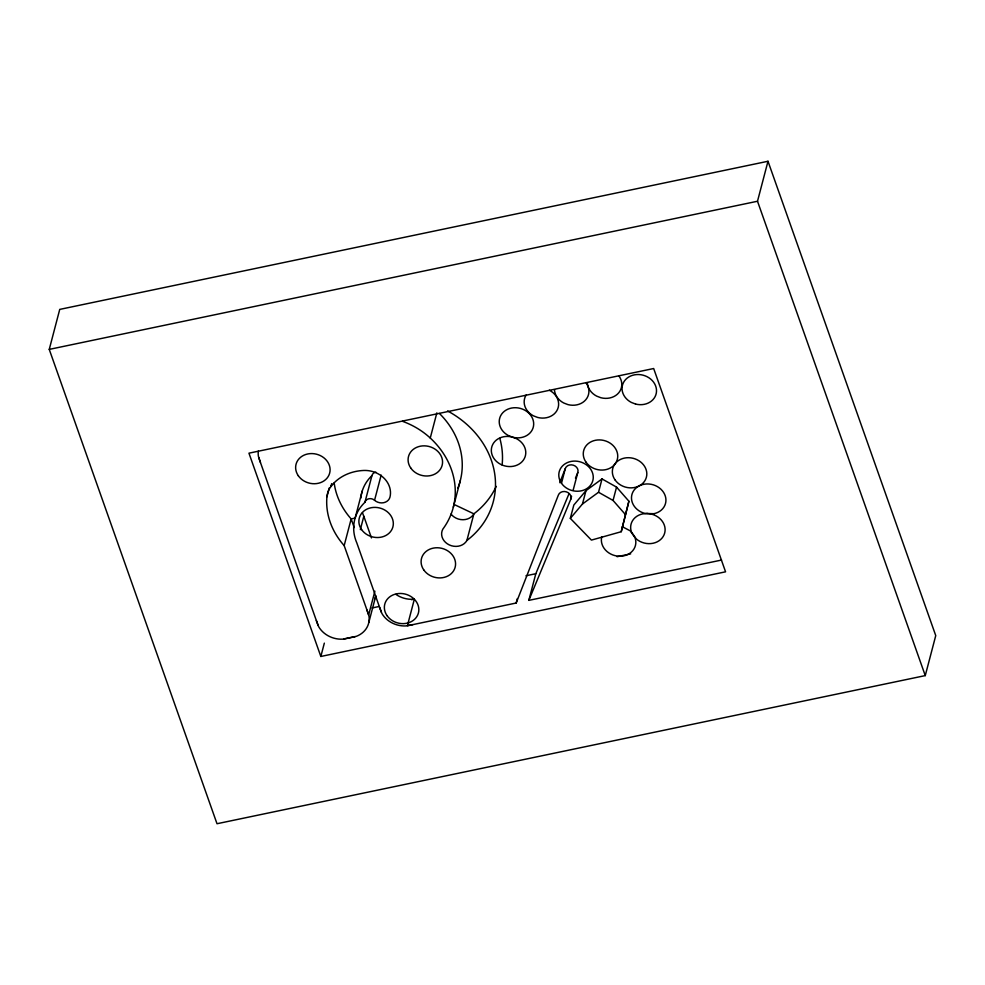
<?xml version="1.0" encoding="UTF-8"?>
<svg xmlns="http://www.w3.org/2000/svg" width="985" height="985" viewBox="0 0 985 985"><rect width="100%" height="100%" fill="white"/><g stroke="black" fill="none" stroke-linecap="round" stroke-linejoin="round"><path stroke-width="1.48" d="M621.24 531.715L628.91 501.217L616.548 487.107L602.02 478.932L585.964 490.678L573.824 505.046L570.327 518.369L591.419 540.1L621.24 531.715L628.91 501.217M49.25 349.392L59.74 309.401L767.992 161.269L935.75 635.608L925.26 675.599L217.008 823.731L49.25 349.392L757.502 201.248L767.992 161.269M374.891 591.172L368.673 614.862L344.171 545.591A77.113 66.093 14.7 0 1 326.921 496.797L329.249 487.92M331.662 483.61L330.886 486.578A26.829 23 14.7 0 0 326.921 496.797M344.171 545.591L351.165 518.935A77.113 66.093 14.7 0 1 334.174 482.945M355.24 517.691L362.234 491.035M320.839 656.466L248.946 453.174L653.671 368.525L725.563 571.817L320.839 656.466L324.336 643.131M381.318 612.214L356.829 542.944A47.009 40.299 14.7 0 1 364.942 502.288L371.936 475.632A5.836 4.999 14.7 0 1 375.851 472.123M360.325 529.622L363.822 516.288A47.009 40.299 14.7 0 1 362.48 512.729M331.526 485.765L330.886 486.578A45.778 39.24 14.7 0 1 363.76 470.461A23.997 20.574 14.7 0 1 389.986 497.056A9.37 8.028 14.7 0 1 383.694 502.695A9.37 8.028 14.7 0 1 374.559 500.281L381.158 475.102M368.833 622.397L375.827 595.728M496.206 486.405A92.43 79.231 14.7 0 1 473.883 513.825L466.89 540.482A13.384 11.463 14.7 0 1 449.271 544.914A13.384 11.463 14.7 0 1 442.856 529.117A84.378 72.324 14.7 0 0 430.26 438.029L436.86 412.863M395.871 594.349A23.788 20.389 14.7 0 0 412.961 599.274L414.377 599.102L407.384 625.77L516.177 603.017L558.335 495.16A6.55 5.614 14.7 0 1 566.412 491.86A6.55 5.614 14.7 0 1 570.795 499.198L528.822 600.37L721.525 560.059M453.334 507.164L460.327 480.508M516.177 603.017L517.347 598.572M528.822 600.37L535.815 573.713L569.047 493.62M561.487 483.29A17.385 14.91 14.7 0 1 575.265 461.091A17.385 14.91 14.7 0 1 591.32 484.115A17.385 14.91 14.7 0 1 561.487 483.29L565.328 468.491A6.55 5.614 14.7 0 1 573.405 465.203A6.55 5.614 14.7 0 1 577.789 472.541L573.122 490.308M570.795 499.198L571.571 496.231M570.327 518.369L582.467 504L585.964 490.678M582.467 504L598.523 492.266L602.02 478.932M625.413 514.552L613.052 500.442L616.548 487.107M559.775 482.687L565.328 468.491M575.462 478.156L577.789 472.541M412.875 624.613L405.968 625.931A23.788 20.389 14.7 0 1 381.885 613.421L379.594 607.326M355.388 518.048L351.165 518.935L354.231 527.591M372.022 607.967L379.09 606.489M411.558 599.693L414.377 599.102M525.978 575.769L535.815 573.713M617.115 556.697L630.671 553.865M344.147 638.994L355.117 636.704M622.323 526.716L630.24 530.841L635.042 537.724A17.385 14.91 14.7 0 1 619.356 556.229A17.385 14.91 14.7 0 1 601.761 536.788M453.851 504.345L473.883 513.825A13.384 11.463 14.7 0 1 451.007 514.059M598.523 492.266L613.052 500.442M366.937 609.961L368.981 616.13A23.788 20.389 14.7 0 1 356.459 636.285L342.731 639.166A23.788 20.389 14.7 0 1 318.647 626.645L316.357 620.55M260.434 462.433L258.402 456.277A23.788 20.389 14.7 0 1 258.365 451.031M757.502 201.248L925.26 675.599M363.822 516.288L371.468 537.933M258.698 457.533L318.081 625.45M360.818 498.139A47.009 40.299 14.7 0 1 371.936 475.632M375.593 596.75A23.788 20.389 14.7 0 1 374.94 598.72M364.942 502.288A5.836 4.999 14.7 0 1 368.858 498.779A5.836 4.999 14.7 0 1 374.559 500.281M439.433 413.466A84.378 72.324 14.7 0 1 457.816 488.215M499.826 438.35A92.43 79.231 14.7 0 1 502.116 464.994M402.508 421.309A73.456 62.966 14.7 0 1 430.26 438.029M447.584 410.954A92.43 79.231 14.7 0 1 466.89 540.482M512.274 437.057A17.385 14.91 14.7 0 0 491.724 453.642A17.385 14.91 14.7 0 0 519.058 464.107A17.385 14.91 14.7 0 0 516.509 438.682L508.494 435.604A17.385 14.91 14.7 0 1 505.945 410.179A17.385 14.91 14.7 0 1 533.279 420.644A17.385 14.91 14.7 0 1 512.717 437.229M549.347 390.208A17.385 14.91 14.7 0 1 557.596 409.231A17.385 14.91 14.7 0 1 537.675 417.455L533.439 415.842A17.385 14.91 14.7 0 1 526.101 395.071M586.223 383.054A17.385 14.91 14.7 0 1 585.804 399.725A17.385 14.91 14.7 0 1 567.963 404.613L563.728 402.988A17.385 14.91 14.7 0 1 554.457 389.691M619.097 376.171A17.385 14.91 14.7 0 1 618.691 392.855A17.385 14.91 14.7 0 1 600.838 397.731L596.615 396.105A17.385 14.91 14.7 0 1 587.343 382.82M647.12 513.493L642.688 513.887A17.385 14.91 14.7 0 0 631.434 532.011L636.236 538.894A17.385 14.91 14.7 0 0 663.176 536.517A17.385 14.91 14.7 0 0 651.602 514.133L647.12 513.493M653.905 513.702L644.99 513.456A17.385 14.91 14.7 0 1 634.168 489.988A17.385 14.91 14.7 0 1 662.388 490.776A17.385 14.91 14.7 0 1 653.905 513.702M635.559 404.047L631.323 402.422A17.385 14.91 14.7 0 1 628.775 376.984A17.385 14.91 14.7 0 1 656.108 387.462A17.385 14.91 14.7 0 1 635.559 404.047M361.557 529.573A17.385 14.91 14.7 0 0 391.39 530.398A17.385 14.91 14.7 0 0 375.334 507.386A17.385 14.91 14.7 0 0 361.557 529.573M410.782 468.047A17.385 14.91 14.7 0 0 440.615 468.872A17.385 14.91 14.7 0 0 424.56 445.848A17.385 14.91 14.7 0 0 410.782 468.047M298.32 475.767A17.385 14.91 14.7 0 0 328.165 476.592A17.385 14.91 14.7 0 0 312.097 453.58A17.385 14.91 14.7 0 0 298.32 475.767M387.056 615.674A17.385 14.91 14.7 0 0 416.901 616.499A17.385 14.91 14.7 0 0 400.833 593.475A17.385 14.91 14.7 0 0 387.056 615.674M423.784 569.946A17.385 14.91 14.7 0 0 453.629 570.783A17.385 14.91 14.7 0 0 437.562 547.759A17.385 14.91 14.7 0 0 423.784 569.946M585.964 462.113A17.385 14.91 14.7 0 0 615.797 462.938A17.385 14.91 14.7 0 0 599.742 439.913A17.385 14.91 14.7 0 0 585.964 462.113M615.046 479.904A17.385 14.91 14.7 0 0 644.88 480.729A17.385 14.91 14.7 0 0 628.824 457.705A17.385 14.91 14.7 0 0 615.046 479.904"/></g></svg>
